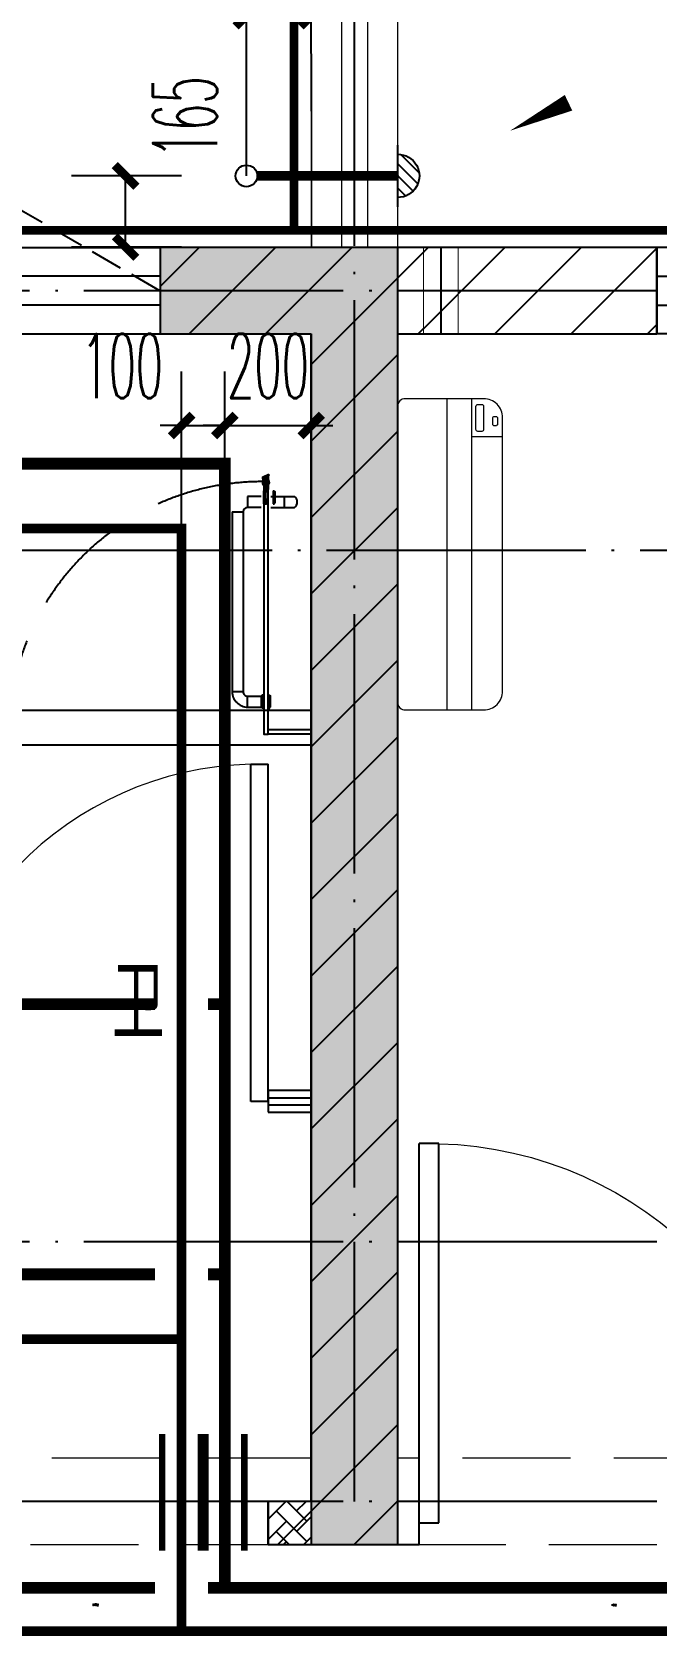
# Model space of a CAD drawing. Extents: x 27938 to 1507990, y 110129 to 923079.
# Drawn here: x 1220818 to 1222264, y 586813 to 590522 of the extents above; entities that cross this region are included whole.
import ezdxf

# ---------------------------------------------------------------- set-up
doc = ezdxf.new("R2010")
doc.units = 0
doc.header["$LTSCALE"] = 1000
doc.header["$MEASUREMENT"] = 0
doc.linetypes.add('DASH', pattern=[0.35, 0.25, -0.1])
doc.linetypes.add('DOTE', pattern=[2.42, 2, -0.2, 0.02, -0.2])
for name, color, linetype in [('----建筑底图', 8, 'Continuous'), ('COLUMN', 9, 'Continuous'), ('CURTWALL', 4, 'Continuous'), ('DIM_SYMB', 3, 'Continuous'), ('DIM_凝结', 150, 'Continuous'), ('DOTE', 1, 'Continuous'), ('IP-bath&kitchen-JOHNSON', 4, 'Continuous'), ('LVTRY', 6, 'Continuous'), ('P-bath&kitchen-JOHNSON', 4, 'Continuous'), ('PIPE-不分区热给水', 5, 'RJ'), ('PIPE-不分区给水', 3, 'J'), ('PIPE-凝结', 150, 'N'), ('PUB_HATCH', 8, 'Continuous'), ('PUB_TEXT', 4, 'Continuous'), ('VALVE_不分区给水', 7, 'Continuous'), ('VPIPE-凝结', 150, 'N'), ('WALL', 9, 'Continuous'), ('WINDOW', 4, 'Continuous'), ('WINDOW_TEXT', 7, 'Continuous'), ('保温', 6, 'Continuous'), ('机电标识类', 1, 'Continuous')]:
    doc.layers.add(name, color=color, linetype=linetype)
doc.layers.add('S-L主梁线', color=4, linetype='DASH', plot=False)
for name, color, linetype, lineweight in [('平面-排水沟', 86, 'Continuous', 15), ('平面-栏杆', 135, 'Continuous', 15), ('平面-看线', 45, 'Continuous', 15), ('平面-空调室内机', 176, 'Continuous', 9), ('平面-空调预留孔', 173, 'Continuous', 15), ('空调', 76, 'Continuous', 13)]:
    doc.layers.add(name, color=color, linetype=linetype, lineweight=lineweight)
doc.styles.add('_TCH_DIM_T3', font='SIMPLEX.shx', dxfattribs={"width": 0.494118, "bigfont": 'GBCBIG.shx'})
doc.styles.add('_TCH_WINDOW', font='SIMPLEX.shx', dxfattribs={"width": 0.7, "height": 3.5, "bigfont": 'GBCBIG.shx'})
doc.styles.get("Standard").update_dxf_attribs({"font": 'gbenor.shx', "bigfont": 'gbcbig.shx'})
doc.linetypes.add('J', pattern='A,3,-0.2,["J",Standard,S=0.25,R=0,X=-0.1,Y=-0.115],-0.2', length=3.4)
doc.linetypes.add('N', pattern='A,3,-0.2,["N",Standard,S=0.25,R=0,X=-0.1,Y=-0.115],-0.2', length=3.4)
doc.linetypes.add('RJ', pattern='A,3,-0.2,["RJ",Standard,S=0.25,R=0,X=-0.1,Y=-0.115],-0.35', length=3.55)
doc.dimstyles.new('_TWT_ARCH&&50', dxfattribs={"dimtxt": 148.75, "dimasz": 50, "dimexe": 125, "dimexo": 150, "dimgap": 63.125, "dimtad": 1, "dimdec": 0, "dimzin": 0, "dimdsep": 46, "dimtxsty": '_TCH_DIM_T3', "dimblk": 'ARCHTICK', "dimcen": 0.09, "dimclrt": 7, "dimazin": 2, "dimtfac": 1, "dimtdec": 0, "dimtix": 1, "dimtmove": 2, "dimatfit": 3, "dimfxl": 100, "dimtolj": 1, "dimtzin": 0, "dimarcsym": 0})
pattern_1 = [(45, (0, 89.76), (-88.3884, 88.3884), [])]

# ---------------------------------------------------------------- blocks, each defined once
blk = doc.blocks.new('GFDGFSDFGD')
at = {"layer": 'PUB_HATCH'}
blk.add_hatch(color=256, dxfattribs=at).paths.add_polyline_path([(440466.6, 373023.7), (440466.6, 372823.7), (440816.6, 372823.7), (440816.6, 370023.7), (441016.6, 370023.7), (441016.6, 373023.7)])
at = {"layer": 'COLUMN', "color": 6}
for p, q in [((440466.6, 373023.7), (440466.6, 372823.7)), ((441016.6, 373023.7), (440466.6, 373023.7)), ((441016.6, 370023.7), (441016.6, 373023.7)), ((440466.6, 372823.7), (440816.6, 372823.7)), ((440816.6, 372823.7), (440816.6, 370023.7)), ((440816.6, 370023.7), (441016.6, 370023.7))]:
    blk.add_line(p, q, dxfattribs=at)
blk = doc.blocks.new('GDFGDGRD')
at = {"layer": '保温', "linetype": 'ByBlock', "ltscale": 10}
h = blk.add_hatch(dxfattribs=at)
h.set_pattern_fill('AR-HBONE', color=251, scale=55)
h.set_pattern_definition([(45, (0, 0), (0, 47.4157523), [100.584, -33.528]), (135, (23.708, 23.708), (3e-15, 47.4157523), [100.584, -33.528])])
h.paths.add_polyline_path([(440716.6, 370023.7), (440716.6, 370123.7), (440816.6, 370123.7), (440816.6, 370023.7)])
blk = doc.blocks.new('A$C001338C2')
for p, q in [((845, 303.6), (55, 303.6)), ((109.1, 214.8), (109.1, 303.6)), ((0, 248.6), (0, 22)), ((900, 22), (900, 248.6)), ((22, 0), (878, 0))]:
    blk.add_line(p, q)
at = {"lineweight": 5}
for p, q in [((900, 214.8), (0, 214.8)), ((900, 143.2), (0, 143.2))]:
    blk.add_line(p, q, dxfattribs=at)
for points in [[(73.1, 275), (56.8, 275, -0.414214), (51.3, 280.5), (51.3, 283.4, -0.414214), (56.8, 288.9), (73.1, 288.9, -0.414214), (78.6, 283.4), (78.6, 280.5, -0.414214)], [(89.2, 226.4), (22.2, 226.4, -0.414214), (16.7, 231.9), (16.7, 243.1, -0.414214), (22.2, 248.6), (89.2, 248.6, -0.414214), (94.7, 243.1), (94.7, 231.9, -0.414214)]]:
    blk.add_lwpolyline(points, format="xyb", close=True)
for centre, radius, start, end in [((55, 248.6), 55, 90, 180), ((845, 248.6), 55, 360, 90), ((22, 22), 22, 180, 270), ((878, 22), 22, 270, 360)]:
    blk.add_arc(centre, radius, start, end)
blk = doc.blocks.new('rrrrrrrrrrrra')
at = {"color": 0}
for p, q in [((252.6, 483.7), (-87.4, 483.7)), ((-112.4, 458.7), (-112.4, 324.3)), ((277.6, 324.3), (277.6, 458.7)), ((-112.4, 324.3), (-63.7, -103.4)), ((277.6, 324.3), (227.5, -115.6)), ((-59.1, 271.1), (224.3, 271.1)), ((-20.6, 232.4), (-34.2, 153.6)), ((185.8, 232.4), (-20.6, 232.4)), ((185.8, 232.4), (199.4, 153.6)), ((191.3, 200.5), (-26.1, 200.5))]:
    blk.add_line(p, q, dxfattribs=at)
for centre, radius, start, end in [((-87.4, 458.7), 25, 90, 180), ((252.6, 458.7), 25, 0, 90), ((-59.1, 324.3), 53.3, 180, 270), ((224.3, 324.3), 53.3, 270, 0), ((-322.6, 209.8), 293.8, 333.5369, 351.4828), ((487.8, 209.8), 293.8, 188.5172, 206.4631), ((149, -3.2), 224.1, 158.5202, 180), ((16.2, -3.2), 224.1, 0, 21.4798), ((83.8, -63.6), 152.8, 195.0773, 340.1181)]:
    blk.add_arc(centre, radius, start, end, dxfattribs=at)
blk = doc.blocks.new('A$C1E0F638F')
at = {"color": 0}
for points in [[(499.7, 435.1), (499.7, 85.1), (0, 85.1), (0, 435.1)], [(269.9, 30), (229.9, 30), (229.9, 195), (269.9, 195)], [(119.9, 0), (179.9, 0), (179.9, 60), (119.9, 60)], [(146.9, 55), (152.9, 55), (152.9, 5), (146.9, 5)], [(379.9, 0), (319.9, 0), (319.9, 60), (379.9, 60)], [(352.9, 55), (346.9, 55), (346.9, 5), (352.9, 5)], [(229.9, 30), (269.9, 30), (269.9, 10), (229.9, 10)]]:
    blk.add_lwpolyline(points, close=True, dxfattribs=at)
blk.add_lwpolyline([(269.9, 60), (279.9, 60), (279.9, 0), (219.9, 0), (219.9, 60), (229.9, 60)], dxfattribs=at)
blk.add_circle((249.9, 236.3), 26, dxfattribs=at)
blk = doc.blocks.new('$lvtry$00000171')
at = {"color": 0}
for p, q in [((-74.2, 10.6), (-10.6, 74.2)), ((-69.8, -27.4), (27.4, 69.8)), ((-53, -53), (53, 53)), ((-27.4, -69.8), (69.8, 27.4)), ((10.6, -74.2), (74.2, -10.6))]:
    blk.add_line(p, q, dxfattribs=at)
blk.add_circle((0, 0), 75, dxfattribs=at)
blk.add_point((0, 0), dxfattribs=at)
blk = doc.blocks.new('135')
blk.add_hatch(color=0).paths.add_polyline_path([(4.8, 1.8), (3.6, -1), (-4.7, 2.5), (-3.5, 5.3)])
at = {"color": 0}
for p, q in [((0, 0), (0, 39.1)), ((-6.3, 2.6), (5.4, -2.3)), ((-5.7, 2.9), (-5.2, 2.7)), ((-5.6, 18.9), (-3.4, 19.4)), ((-3.4, 19.4), (-5.5, 19.4)), ((5.2, 10.9), (-5.3, 10.9)), ((5.2, 9.7), (-5.2, 9.7)), ((-5.2, 2.7), (-3.8, 5.9)), ((-5, 10.9), (-5, 30.5)), ((-3.8, 5.9), (5.4, 2.1)), ((5.6, 18.9), (3.4, 19.3)), ((3.4, 19.3), (5.6, 19.3)), ((4.1, -1.2), (5.4, 2.1)), ((5, 10.9), (5, 32.3)), ((4.1, -1.2), (5.7, -1.8))]:
    blk.add_line(p, q, dxfattribs=at)
for centre, radius, start, end in [((6.2, 15.8), 13.5, 151.0147, 204.8403), ((13.5, 4.2), 20.5, 163.0924, 182.0012), ((-6, 3.6), 1, 184.2275, 248.4661), ((8.6, 15.5), 14.6, 166.278, 198.0953), ((13.5, 4.2), 19.5, 163.7443, 182.5269), ((-5.5, 3.3), 0.5, 181.9385, 247.2597), ((-5.2, 22.1), 0.5, 335.7643, 151.0147), ((3.8, 18.1), 9.42, 155.7643, 171.9773), ((5.2, 22.3), 0.5, 29.8425, 204.574), ((-5.9, 17.2), 11.7, 10.475, 24.574), ((29.1, 6.7), 24, 172.9439, 199.2318), ((-6.3, 15.4), 12.4, 338.6449, 16.0476), ((-6, 15.8), 13.4, 334.9111, 29.8425), ((26.4, 6.3), 20.6, 169.1454, 199.9526), ((5.9, -1.2), 1.17, 247.4597, 19.9526), ((5.9, -1.4), 0.5, 247.4597, 19.2318)]:
    blk.add_arc(centre, radius, start, end, dxfattribs=at)
blk.add_open_spline([(-5, 30.5), (-4.1, 31.3), (-2.3, 33), (0.9, 29.2), (3.5, 31.1), (5, 32.3)], degree=3, knots=[0, 0, 0, 0, 3.066329, 6.218313, 11.124135, 11.124135, 11.124135, 11.124135], dxfattribs=at)
blk = doc.blocks.new('SDFAWERAWER')
at = {"layer": 'LVTRY', "color": 0}
for p, q in [((593987.8, -1242190.5), (593978.2, -1242214)), ((594017.1, -1242202.5), (593987.8, -1242190.5)), ((594015.8, -1242220.4), (594027.2, -1242192.7)), ((594022.6, -1242211.4), (594029.8, -1242193.8)), ((594025.4, -1242210.8), (594031.1, -1242196.8)), ((594027.2, -1242192.7), (594033, -1242195.1)), ((594029.8, -1242193.8), (594031.1, -1242196.8)), ((594032.2, -1242197.2), (594033, -1242195.1)), ((594033, -1242195.1), (594034, -1242197.4)), ((593941.2, -1242210.1), (593783.7, -1242594.8)), ((593964.6, -1242219.7), (593807.2, -1242604.4)), ((593941.2, -1242210.1), (593964.6, -1242219.7)), ((594007.5, -1242226), (593978.2, -1242214)), ((594015.8, -1242220.4), (594021.7, -1242222.8)), ((594025.7, -1242203.9), (594018.5, -1242221.5)), ((594018.5, -1242221.5), (594021.5, -1242220.3)), ((594025.4, -1242210.8), (594021.5, -1242220.3)), ((594022.6, -1242220.7), (594021.7, -1242222.8)), ((594021.7, -1242222.8), (594023.9, -1242221.9)), ((594024.2, -1242221.4), (594023.9, -1242221.9)), ((594033.8, -1242197.9), (594034, -1242197.4)), ((594047.3, -1242200.9), (594035.9, -1242228.7)), ((594035.9, -1242228.7), (594038.6, -1242229.7)), ((594037.3, -1242210.8), (594088, -1242231.6)), ((594038.6, -1242229.7), (594045.2, -1242213.6)), ((594038.6, -1242229.7), (594041.6, -1242228.5)), ((594041.6, -1242228.5), (594051.2, -1242205)), ((594049.9, -1242202), (594043.3, -1242218.2)), ((594047.3, -1242200.9), (594049.9, -1242202)), ((594049.9, -1242202), (594051.2, -1242205)), ((594057.1, -1242246.3), (594066.7, -1242222.8)), ((594027.7, -1242234.3), (594078.4, -1242255)), ((593783.7, -1242594.8), (593807.2, -1242604.4)), ((593803.2, -1242641.3), (593812.8, -1242617.9)), ((593803.2, -1242641.3), (593832.6, -1242653.3)), ((593812.8, -1242617.9), (593842.2, -1242629.9)), ((593842.2, -1242629.9), (593832.6, -1242653.3)), ((593845.2, -1242628.6), (593833.8, -1242656.3)), ((593847.8, -1242629.7), (593836.5, -1242657.4)), ((593845.2, -1242628.6), (593842.2, -1242629.9)), ((593847.8, -1242629.7), (593845.2, -1242628.6)), ((593847.1, -1242661.8), (593858.5, -1242634.1)), ((593849.8, -1242662.9), (593861.2, -1242635.2)), ((593852.1, -1242661.9), (593862.1, -1242637.4)), ((593858.5, -1242634.1), (593861.2, -1242635.2)), ((593861.2, -1242635.2), (593862.1, -1242637.4)), ((593833.8, -1242656.3), (593832.6, -1242653.3)), ((593836.5, -1242657.4), (593833.8, -1242656.3)), ((593847.1, -1242661.8), (593849.8, -1242662.9))]:
    blk.add_line(p, q, dxfattribs=at)
blk.add_lwpolyline([(593823.5, -1242717), (594045.8, -1242173.9), (594036.5, -1242170.2), (593814.2, -1242713.2)], close=True, dxfattribs=at)
blk.add_arc((594075.3, -1242240), 15.3, 281.7932, 33.7019, dxfattribs=at)
for centre, major_axis, start_param, end_param in [((593974.2, -1242223.6), (3.93, 9.6), 0, 1.570796), ((593816.8, -1242608.3), (13.5, 33.1), 1.570796, 3.141593), ((593816.8, -1242608.3), (3.93, 9.6), 1.570796, 3.141593)]:
    blk.add_ellipse(centre, major_axis=major_axis, ratio=1, start_param=start_param, end_param=end_param, dxfattribs=at)
at = {"layer": 'P-bath&kitchen-JOHNSON', "color": 0, "linetype": 'DASH'}
blk.add_arc((593809.8, -1242714), 586.2, 67.5369, 157.1325, dxfattribs=at)
at = {"layer": 'LVTRY', "color": 8, "xscale": -1, "rotation": 157.7329157530927}
blk.add_blockref('135', (594045.3, -1242161.9), dxfattribs=at)
blk = doc.blocks.new('A$C5DCB2F21')
at = {"layer": 'IP-bath&kitchen-JOHNSON', "color": 0}
for p, q in [((-68.3, -213.2), (-157.7, -275)), ((68.2, -213.2), (157.6, -275)), ((-0.1, -261.4), (-0.1, -424.7))]:
    blk.add_line(p, q, dxfattribs=at)
for centre, major_axis, ratio, start_param, end_param in [((0, -178.8), (-51, 0), 0.990052, -1.36297, 4.504563), ((0, -177.8), (-26.8, 0), 0.994812, -1.167677, 4.309269)]:
    blk.add_ellipse(centre, major_axis=major_axis, ratio=ratio, start_param=start_param, end_param=end_param, dxfattribs=at)
at = {"layer": 'LVTRY', "color": 0}
for p, q in [((73.6, 0), (-73.6, 0)), ((-10.5, -173.5), (-10.5, -49.3)), ((10.6, -173.5), (10.6, -49.3))]:
    blk.add_line(p, q, dxfattribs=at)
blk.add_lwpolyline([(73.6, 0), (73.6, -15.8), (-73.6, -15.8), (-73.6, 0)], dxfattribs=at)
for points in [[(-26.3, -30.7, -0.364142), (-37.8, -15.8, -0.020495)], [(-10.5, -49.4, 0.214893), (-26.3, -30.7, 7.649644)], [(10.6, -49.3, -0.21439), (26.3, -30.7, -7.649644)], [(26.3, -30.7, 0.364142), (37.8, -15.8, 0.020495)]]:
    blk.add_lwpolyline(points, format="xyb", dxfattribs=at)
blk.add_arc((0, -173.5), 10.5, 180, 0, dxfattribs=at)
for centre, major_axis, ratio, start_param, end_param in [((0, -181.3), (53.6, 0), 0.987577, 1.76809, 7.656688), ((-12.4, -164.7), (0, 1.43), 0.85, -1.570796, 4.712389), ((12.5, -164.7), (0, 1.43), 0.85, 4.712389, 10.995574), ((-12.4, -189.2), (0, 1.43), 0.85, 4.712389, 10.995574), ((12.5, -189.2), (0, 1.43), 0.85, 4.712389, 10.995574)]:
    blk.add_ellipse(centre, major_axis=major_axis, ratio=ratio, start_param=start_param, end_param=end_param, dxfattribs=at)
blk = doc.blocks.new('$TCHSYS$DOOR2D')
for p, q in [((0.45, 0.975), (0.5, 0.975)), ((0.45, 0), (0.45, 0.975)), ((0.5, 0), (0.5, 0.975)), ((0.5, 0), (0.45, 0))]:
    blk.add_line(p, q)
at = {"lineweight": 13}
blk.add_arc((0.475, 0), 0.975, 91.4693, 180, dxfattribs=at)
blk = doc.blocks.new('DSGDFGF')
at = {"layer": 'CURTWALL', "color": 0}
for p, q in [((676992.3, 342105.3), (676292.3, 342105.3)), ((676292.3, 342105.3), (676292.3, 342055.3)), ((676992.3, 342055.3), (676992.3, 342105.3)), ((677892.3, 342105.3), (677792.3, 342105.3)), ((677792.3, 342105.3), (677792.3, 342055.3)), ((677892.3, 342055.3), (677892.3, 342105.3)), ((676292.3, 342088.7), (676992.3, 342088.7)), ((676292.3, 342072), (676992.3, 342072)), ((676292.3, 342055.3), (676992.3, 342055.3)), ((677792.3, 342088.7), (677892.3, 342088.7)), ((677792.3, 342072), (677892.3, 342072)), ((677792.3, 342055.3), (677892.3, 342055.3))]:
    blk.add_line(p, q, dxfattribs=at)
at = {"layer": 'IP-bath&kitchen-JOHNSON', "color": 0}
for p, q in [((676542.3, 342985), (677892.3, 342985)), ((676542.3, 342950), (677192.3, 342950)), ((677192.3, 342940), (677192.3, 342950)), ((676542.3, 342940), (677192.3, 342940)), ((677892.3, 342940), (677792.3, 342940)), ((677792.3, 342930), (677792.3, 342940)), ((677892.3, 342930), (677792.3, 342930)), ((676542.3, 342905), (677892.3, 342905))]:
    blk.add_line(p, q, dxfattribs=at)
for points in [[(676542.3, 343855.3), (676542.3, 342905), (676292.3, 342905)], [(676492.3, 343855.3), (676492.3, 343005), (676292.3, 343005)]]:
    blk.add_lwpolyline(points, dxfattribs=at)
at = {"layer": 'LVTRY', "color": 0}
blk.add_lwpolyline([(676892.3, 341155.3), (676292.3, 341155.3), (676292.3, 342055.3), (676892.3, 342055.3)], close=True, dxfattribs=at)
at = {"layer": 'CURTWALL', "color": 0, "xscale": 800, "yscale": 800, "zscale": 50, "rotation": 5.54452612062199e-09}
blk.add_blockref('$TCHSYS$DOOR2D', (677392.3, 342080.3), dxfattribs=at)
at = {"layer": 'IP-bath&kitchen-JOHNSON', "color": 8}
for name, p, rotation in [('A$C5DCB2F21', (676542.3, 343480.3), 90.00848852444699), ('SDFAWERAWER', (-342526.2, 1268090.5), 22.25976934310714)]:
    blk.add_blockref(name, p, dxfattribs=dict(at, rotation=rotation))
at = {"layer": 'LVTRY', "color": 8, "xscale": -0.6666666667107826, "yscale": 0.6666666667107826}
for p in [(676672.3, 343725.3), (676422.3, 342775.3)]:
    blk.add_blockref('$lvtry$00000171', p, dxfattribs=at)
at = {"layer": 'LVTRY', "color": 8, "extrusion": (0, 0, -1), "xscale": -1, "zscale": -1, "rotation": 270}
blk.add_blockref('rrrrrrrrrrrra', (-676776.1, 342422.6), dxfattribs=at)
at = {"layer": 'LVTRY', "color": 8, "xscale": -1, "rotation": 270}
blk.add_blockref('A$C1E0F638F', (676357.2, 341355.6), dxfattribs=at)
blk = doc.blocks.new('dongkong')
blk.add_wipeout([(-603756, 210771), (-603756, 210570.8), (-603836, 210570.8), (-603836, 210771)])
at = {"layer": '机电标识类', "color": 250, "linetype": 'DASH', "ltscale": 400}
for p, q in [((-603796, 210771), (-603796, 210570.8)), ((-603896, 210670.7), (-603696, 210670.7))]:
    blk.add_line(p, q, dxfattribs=at)
at = {"layer": '空调', "color": 6, "linetype": 'DASH', "const_width": 2}
blk.add_lwpolyline([(-603756, 210771), (-603756, 210570.8), (-603836, 210570.8), (-603836, 210771)], close=True, dxfattribs=at)
blk = doc.blocks.new('A$C7A951E79')
at = {"layer": 'LVTRY'}
for p, q in [((-7.1, 49.5), (-49.5, 7.1)), ((0, -71.2), (0, 71.5)), ((0, 28.3), (-46.5, -18.3)), ((0, 0), (-35.4, -35.4)), ((0, -28.3), (-18.3, -46.5))]:
    blk.add_line(p, q, dxfattribs=at)
blk.add_arc((0, 0.2), 49.9, 89.9757, 269.9757, dxfattribs=at)
blk.add_point((0, 0), dxfattribs=at)
blk = doc.blocks.new('A$C42425DA4')
at = {"xscale": -1}
blk.add_blockref('A$C7A951E79', (15800.5, -0.1), dxfattribs=at)
blk = doc.blocks.new('$WINLIB2D$00000001')
at = {"color": 0}
for points in [[(-0.5, 0.5), (-0.5, -0.5)], [(-0.5, 0.5), (0.5, 0.5)], [(0.5, -0.5), (0.5, 0.5)], [(0.5, 0.1667), (-0.5, 0.1667)], [(0.5, -0.1667), (-0.5, -0.1667)], [(-0.5, -0.5), (0.5, -0.5)]]:
    blk.add_lwpolyline(points, dxfattribs=at)
blk = doc.blocks.new('$DorLib2D$00000001')
for p, q in [((0.45, 0.975), (0.5, 0.975)), ((0.45, 0), (0.45, 0.975)), ((0.5, 0), (0.5, 0.975)), ((0.5, 0), (0.45, 0))]:
    blk.add_line(p, q)
at = {"lineweight": 13}
blk.add_arc((0.475, 0), 0.975, 91.4693, 180, dxfattribs=at)
blk = doc.blocks.new('A$C149A4CC3')
at = {"layer": 'PUB_HATCH'}
h = blk.add_hatch(dxfattribs=at)
h.set_pattern_fill('普通砖', color=256, scale=50, style=0)
h.set_pattern_definition(pattern_1)
h.paths.add_polyline_path([(-4700, -16510.1), (-5150, -16510.1), (-5150, -16710.1), (-4800, -16710.1), (-4700, -16643.4)])
h = blk.add_hatch(dxfattribs=at)
h.set_pattern_fill('普通砖', color=256, scale=50, style=0)
h.set_pattern_definition(pattern_1)
h.paths.add_polyline_path([(-4800, -19410.1), (-4900, -19410.1), (-4900, -19510.1), (-4700, -19510.1), (-4700, -19443.4)])
h = blk.add_hatch(dxfattribs=at)
h.set_pattern_fill('普通砖', color=256, scale=50, style=0)
h.set_pattern_definition(pattern_1)
h.paths.add_polyline_path([(-4700, -19510.1), (-4550, -19510.1), (-4550, -19410.1), (-4600, -19410.1), (-4700, -19443.4)])
at = {"color": 8, "linetype": 'DASH', "ltscale": 0.8, "const_width": 20}
for points in [[(0, -16470.1), (-1660, -16470.1), (-1660, -15470.1), (-4840, -15470.1), (-4840, -16470.1), (-6360, -16470.1), (-6360, -15470.1), (-8060, -15470.1), (-8060, -14670.1), (-10160, -14670.1), (-10160, -13020.1), (-14840, -13020.1), (-14840, -14670.1), (-16940, -14670.1), (-16940, -15470.1), (-18640, -15470.1), (-18640, -16470.1), (-20160, -16470.1), (-20160, -15470.1), (-23340, -15470.1)], [(-1660, -16470.1), (-4840, -16470.1)]]:
    blk.add_lwpolyline(points, dxfattribs=at)
at = {"layer": 'DOTE', "color": 169, "linetype": 'DOTE', "ltscale": 0.3}
for p, q in [((-4700, -19410.1), (-4700, -11458)), ((25039.9, -16610.1), (-25818.8, -16610.1)), ((-25818.8, -17209.8), (25039.9, -17209.8)), ((25039.9, -18810.1), (-25818.8, -18810.1)), ((25039.9, -19410.1), (-25818.8, -19410.1))]:
    blk.add_line(p, q, dxfattribs=at)
at = {"layer": 'VPIPE-凝结', "color": 8, "ltscale": 0.1}
blk.add_line((-4910, -16344.5), (-4599.8, -16344.5), dxfattribs=at)
at = {"layer": 'WALL', "color": 8}
for p, q in [((-4700, -16510.1), (-5150, -16510.1)), ((-5150, -16510.1), (-5150, -16710.1)), ((-4000, -16710.1), (-4000, -16510.1)), ((-5150, -16710.1), (-4800, -16710.1)), ((-4800, -19410.1), (-4800, -16710.1)), ((-4800, -19410.1), (-4900, -19410.1)), ((-4900, -19410.1), (-4900, -19510.1)), ((-4550, -19410.1), (-4600, -19410.1)), ((-4550, -19510.1), (-4550, -19410.1)), ((-4900, -19510.1), (-4700, -19510.1)), ((-4700, -19510.1), (-4550, -19510.1))]:
    blk.add_line(p, q, dxfattribs=at)
at = {"layer": 'WINDOW', "color": 8}
blk.add_line((-4900, -19410.1, 800), (-5700, -19410.1, 800), dxfattribs=at)
at = {"layer": 'WINDOW', "color": 8, "linetype": 'DASH'}
blk.add_line((-4900, -19510.1), (-4900, -19410.1), dxfattribs=at)
at = {"layer": 'WINDOW', "color": 8, "linetype": 'DASH', "ltscale": 0.3}
blk.add_lwpolyline([(-5150.1, -16610.1), (-5539.8, -16385.2, 0.131605), (-5600.1, -16610.1)], format="xyb", dxfattribs=at)
at = {"layer": '平面-排水沟', "color": 8}
blk.add_lwpolyline([(-4053.8, -16103.3, 0, 0, 0), (-4339.9, -16240.1, 0, 40, 0), (-4204.6, -16175.4, 0, 0, 0)], format="xyseb", dxfattribs=at)
at = {"layer": '平面-栏杆', "color": 8}
for points in [[(-4730, -15810.1), (-4729.7, -16510.1)], [(-4670, -15810.1), (-4669.7, -16510.1)]]:
    blk.add_lwpolyline(points, dxfattribs=at)
at = {"layer": '平面-看线', "color": 8}
blk.add_lwpolyline([(-4800, -15810.1), (-4799.7, -16510.1)], dxfattribs=at)
at = {"color": 8}
for name, p in [('GFDGFSDFGD', (-445616.6, -389533.8)), ('GDFGDGRD', (-445616.6, -389533.8)), ('A$C42425DA4', (-20400.2, -16344.5)), ('DSGDFGF', (-682692.3, -360565.4))]:
    blk.add_blockref(name, p, dxfattribs=at)
at = {"layer": 'WINDOW', "color": 8}
ref = blk.add_blockref('$WINLIB2D$00000001', (-5600, -16610.1), dxfattribs=dict(at, xscale=-900, yscale=200, zscale=-900, rotation=179.9999999981768))
ref.add_attrib('A', 'C0914', (-5648.4, -16374.7), dxfattribs={"layer": 'WINDOW_TEXT', "color": 8, "ltscale": 0.5, "height": 4.25, "rotation": 360, "style": '_TCH_WINDOW', "width": 0.494118})
ref = blk.add_blockref('$WINLIB2D$00000001', (-3250, -16610.1), dxfattribs=dict(at, xscale=1500, yscale=200, zscale=1500, rotation=180.0000000030314))
ref.add_attrib('A', 'C1514b', (-3255.2, -16374.7), dxfattribs={"layer": 'WINDOW_TEXT', "color": 8, "ltscale": 0.5, "height": 4.25, "rotation": 0, "style": '_TCH_WINDOW', "width": 0.494118})
ref = blk.add_blockref('$DorLib2D$00000001', (-4100, -19460.1), dxfattribs=dict(at, xscale=900, yscale=-900, zscale=900, rotation=179.9999999967761))
ref.add_attrib('A', 'M0922', (-4104.9, -19651.9), dxfattribs={"layer": 'WINDOW_TEXT', "color": 8, "ltscale": 0.5, "height": 4.25, "rotation": 360, "style": '_TCH_WINDOW', "width": 0.494118})
at = {"layer": '平面-空调预留孔', "color": 8, "xscale": 0.800000000046565, "yscale": 0.800000000046565, "zscale": 0.8000000000465648, "rotation": 270.0000002334301}
blk.add_blockref('A$C001338C2', (-4600, -16859.8), dxfattribs=at)
at = {"layer": 'PUB_TEXT', "color": 8}
blk.add_text('卫', height=168.8, dxfattribs=at).set_placement((-5260.9, -18341.3))
at = {"layer": 'WINDOW_TEXT', "color": 8, "style": '_TCH_WINDOW', "width": 0.494118}
blk.add_text('DK0822', height=4.25, rotation=0, dxfattribs=at).set_placement((-5305.8, -19651.4))
at = {"layer": '平面-空调室内机', "color": 8, "ltscale": 0.3, "xscale": -1}
blk.add_blockref('dongkong', (-608296.2, -227280.8), dxfattribs=at)
at = {"layer": 'PUB_HATCH'}
h = blk.add_hatch(dxfattribs=at)
h.set_pattern_fill('普通砖', color=256, scale=50, style=0)
h.set_pattern_definition(pattern_1)
h.paths.add_polyline_path([(-4600, -16710.1), (-4000, -16710.1), (-4000, -16510.1), (-4700, -16510.1), (-4700, -16643.4)])
h = blk.add_hatch(dxfattribs=at)
h.set_pattern_fill('普通砖', color=256, scale=50, style=0)
h.set_pattern_definition(pattern_1)
h.paths.add_polyline_path([(-4700, -19443.4), (-4600, -19410.1), (-4600, -16710.1), (-4700, -16643.4), (-4800, -16710.1), (-4800, -19410.1)])
at = {"layer": 'WALL', "color": 8}
for p, q in [((-4000, -16510.1), (-4700, -16510.1)), ((-4600, -16710.1), (-4000, -16710.1)), ((-4600, -19410.1), (-4600, -16710.1))]:
    blk.add_line(p, q, dxfattribs=at)
at = {"layer": '平面-看线', "color": 8}
blk.add_line((-4599.7, -16510.1), (-4600, -15810.1), dxfattribs=at)
blk = doc.blocks.new('A$C63B2058D')
at = {"layer": 'S-L主梁线', "color": 0, "linetype": 'ByBlock', "lineweight": 18}
for p, q in [((8850, 5100), (8850, 4300)), ((8500, 4300), (7599.9, 4300))]:
    blk.add_line(p, q, dxfattribs=at)
at = {"layer": 'S-L主梁线', "color": 0, "linetype": 'DASH', "lineweight": 18}
for p, q in [((9050, 4300), (9050, 5100)), ((7599.9, 4100), (8500, 4100)), ((8850, 1500), (7250, 1500)), ((10150, 1500), (9050, 1500)), ((7150, 1300), (8850, 1300)), ((9050, 1300), (10050, 1300))]:
    blk.add_line(p, q, dxfattribs=at)
blk = doc.blocks.new('$VALVE$00000533')
at = {"ltscale": 0.5, "const_width": 25}
for points in [[(-225, 75), (225, 75)], [(-225, -75), (225, -75)]]:
    blk.add_lwpolyline(points, dxfattribs=at)
blk = doc.blocks.new('_ArchTick')
at = {"color": 0, "linetype": 'ByBlock', "const_width": 0.4}
blk.add_lwpolyline([(-0.5, -0.5), (0.5, 0.5)], dxfattribs=at)
blk = doc.blocks.new('*D468')
at = {"layer": 'Defpoints', "color": 0}
for p in [(1221463.7, 590560.2), (1221313.6, 590189.5), (1221463.8, 590189.6)]:
    blk.add_point(p, dxfattribs=at)
at = {"layer": 'DIM_SYMB', "color": 0, "lineweight": -2}
for p, q in [((1221313.5, 590339.5), (1221313.4, 590685.1)), ((1221463.8, 590339.6), (1221463.6, 590685.2)), ((1221313.4, 590560.1), (1221463.7, 590560.2))]:
    blk.add_line(p, q, dxfattribs=at)
at = {"layer": 'DIM_SYMB', "color": 0, "lineweight": -2, "xscale": 50, "yscale": 50, "zscale": 50}
for p, rotation in [((1221313.4, 590560.1), 180.0243179455382), ((1221463.7, 590560.2), 0.02431794553816522)]:
    blk.add_blockref('_ArchTick', p, dxfattribs=dict(at, rotation=rotation))
at = {"layer": 'DIM_SYMB', "color": 7, "insert": (1221175.9, 590697.5), "char_height": 148.75, "attachment_point": 5, "rotation": 0.0243, "style": '_TCH_DIM_T3'}
blk.add_mtext('\\A1;150', dxfattribs=at)
blk = doc.blocks.new('*D469')
at = {"layer": 'Defpoints', "color": 0}
for p in [(1221033.9, 590189.5), (1221313.6, 590189.5), (1221313.6, 590025)]:
    blk.add_point(p, dxfattribs=at)
at = {"layer": 'DIM_SYMB', "color": 0, "lineweight": -2}
for p, q in [((1221163.6, 590189.5), (1220908.9, 590189.5)), ((1221033.9, 590025), (1221033.9, 590189.5)), ((1221163.6, 590025), (1220908.9, 590025))]:
    blk.add_line(p, q, dxfattribs=at)
at = {"layer": 'DIM_SYMB', "color": 0, "lineweight": -2, "xscale": 50, "yscale": 50, "zscale": 50}
for p, rotation in [((1221033.9, 590189.5), 90), ((1221033.9, 590025), 270)]:
    blk.add_blockref('_ArchTick', p, dxfattribs=dict(at, rotation=rotation))
at = {"layer": 'DIM_SYMB', "color": 7, "insert": (1221171.4, 590325.3), "char_height": 148.75, "attachment_point": 5, "rotation": 90, "style": '_TCH_DIM_T3'}
blk.add_mtext('\\A1;165', dxfattribs=at)
blk = doc.blocks.new('*D509')
at = {"layer": 'Defpoints', "color": 0}
for p in [(1221263.6, 589612.2), (1221163.6, 589231.7), (1221263.6, 589231.7)]:
    blk.add_point(p, dxfattribs=at)
at = {"layer": 'DIM_SYMB', "color": 0, "lineweight": -2}
for p, q in [((1221163.6, 589381.7), (1221163.6, 589737.2)), ((1221263.6, 589381.7), (1221263.6, 589737.2)), ((1221163.6, 589612.2), (1221113.6, 589612.2)), ((1221163.6, 589612.2), (1221263.6, 589612.2)), ((1221263.6, 589612.2), (1221313.6, 589612.2))]:
    blk.add_line(p, q, dxfattribs=at)
at = {"layer": 'DIM_SYMB', "color": 0, "lineweight": -2, "xscale": 50, "yscale": 50, "zscale": 50}
blk.add_blockref('_ArchTick', (1221163.6, 589612.2), dxfattribs=at)
at = {"layer": 'DIM_SYMB', "color": 0, "lineweight": -2, "xscale": 50, "yscale": 50, "zscale": 50, "rotation": 180}
blk.add_blockref('_ArchTick', (1221263.6, 589612.2), dxfattribs=at)
at = {"layer": 'DIM_SYMB', "color": 7, "insert": (1221026.1, 589749.7), "char_height": 148.75, "attachment_point": 5, "style": '_TCH_DIM_T3'}
blk.add_mtext('\\A1;100', dxfattribs=at)
blk = doc.blocks.new('*D510')
at = {"layer": 'Defpoints', "color": 0}
for p in [(1221463.6, 589612.2), (1221263.6, 589231.7), (1221463.6, 589231.7)]:
    blk.add_point(p, dxfattribs=at)
at = {"layer": 'DIM_SYMB', "color": 0, "lineweight": -2}
for p, q in [((1221263.6, 589381.7), (1221263.6, 589737.2)), ((1221463.6, 589381.7), (1221463.6, 589737.2)), ((1221263.6, 589612.2), (1221213.6, 589612.2)), ((1221263.6, 589612.2), (1221463.6, 589612.2)), ((1221463.6, 589612.2), (1221513.6, 589612.2))]:
    blk.add_line(p, q, dxfattribs=at)
at = {"layer": 'DIM_SYMB', "color": 0, "lineweight": -2, "xscale": 50, "yscale": 50, "zscale": 50}
blk.add_blockref('_ArchTick', (1221263.6, 589612.2), dxfattribs=at)
at = {"layer": 'DIM_SYMB', "color": 0, "lineweight": -2, "xscale": 50, "yscale": 50, "zscale": 50, "rotation": 180}
blk.add_blockref('_ArchTick', (1221463.6, 589612.2), dxfattribs=at)
at = {"layer": 'DIM_SYMB', "color": 7, "insert": (1221363.6, 589749.7), "char_height": 148.75, "attachment_point": 5, "style": '_TCH_DIM_T3'}
blk.add_mtext('\\A1;200', dxfattribs=at)

msp = doc.modelspace()

# ---------------------------------------------------------------- block references
at = {"layer": '----建筑底图'}
msp.add_blockref('A$C149A4CC3', (1226263.6, 606534.1), dxfattribs=at)

# ---------------------------------------------------------------- next in the draw order: hatches: boundary and pattern name
at = {"layer": 'PIPE-不分区热给水'}
for points in [[(1221163.6, 589374.2), (1221163.6, 589385.4), (1221174.8, 589385.4)], [(1221163.6, 589374.2), (1221174.8, 589374.2), (1221174.8, 589385.4)]]:
    msp.add_hatch(color=256, dxfattribs=at).paths.add_polyline_path(points)
at = {"layer": 'PIPE-不分区给水'}
for points in [[(1221263.6, 589524.2), (1221263.6, 589537.9), (1221277.3, 589537.9)], [(1221263.6, 589524.2), (1221277.3, 589524.2), (1221277.3, 589537.9)]]:
    msp.add_hatch(color=256, dxfattribs=at).paths.add_polyline_path(points)

# ---------------------------------------------------------------- next in the draw order: linework, layer by layer
at = {"layer": 'DIM_凝结'}
msp.add_line((1221313.6, 590189.5), (1221313.6, 591544.5), dxfattribs=at)
at = {"layer": 'PIPE-不分区热给水', "ltscale": 0.25, "const_width": 22.5}
for points in [[(1220113.7, 589374.2), (1221163.6, 589374.2)], [(1221163.6, 589374.2), (1221163.6, 587499)], [(1219863.7, 587499), (1221163.6, 587499)], [(1221163.6, 587499), (1221163.6, 586824)]]:
    msp.add_lwpolyline(points, dxfattribs=at)
at = {"layer": 'PIPE-不分区热给水', "ltscale": 0.35, "const_width": 22.5}
for points in [[(1221163.6, 586824), (1217263.6, 586824)], [(1224863.6, 586824), (1221163.6, 586824)]]:
    msp.add_lwpolyline(points, dxfattribs=at)
at = {"layer": 'PIPE-不分区给水', "ltscale": 0.25, "const_width": 27.5}
for points in [[(1220113.7, 589524.2), (1221263.6, 589524.2)], [(1221263.6, 588273.8), (1221263.6, 589524.2)], [(1219863.6, 588273.8), (1221102.3, 588273.8)], [(1221224.8, 588273.8), (1221263.6, 588273.8)], [(1221263.6, 587649), (1221263.6, 588273.8)], [(1219863.7, 587649), (1221102.3, 587649)], [(1221224.8, 587649), (1221263.6, 587649)], [(1221263.6, 586924), (1221263.6, 587649)], [(1221102.3, 586924), (1217163.6, 586924)], [(1221263.6, 586924), (1221224.8, 586924)], [(1224763.6, 586924), (1221263.6, 586924)]]:
    msp.add_lwpolyline(points, dxfattribs=at)
at = {"layer": 'PIPE-凝结', "ltscale": 0.25, "const_width": 22.5}
msp.add_lwpolyline([(1221338.6, 590189.5), (1221663.8, 590189.5)], dxfattribs=at)
at = {"layer": 'VPIPE-凝结'}
msp.add_circle((1221313.6, 590189.5), 25, dxfattribs=at)

# ---------------------------------------------------------------- next in the draw order: block references
at = {"layer": 'S-L主梁线', "color": 225, "linetype": 'ByBlock', "lineweight": 18}
msp.add_blockref('A$C63B2058D', (1212613.6, 585724), dxfattribs=at)
at = {"layer": 'VALVE_不分区给水', "xscale": 0.6, "yscale": -0.6, "zscale": 0.6, "rotation": 269.9999999927761}
for p in [(1221163.6, 587144.9, 2000), (1221263.6, 587144.9, 2000)]:
    msp.add_blockref('$VALVE$00000533', p, dxfattribs=at)

# ---------------------------------------------------------------- next in the draw order: dimensions: what is measured, and where the dimension line sits
at = {"layer": 'DIM_SYMB'}
for base, p1, p2, angle, picture, middle in [((1221463.7, 590560.2), (1221313.6, 590189.5), (1221463.8, 590189.6), 0.0243, '*D468', (1221175.9, 590697.5)), ((1221033.9014, 590189.5161), (1221313.6067, 590024.9757), (1221313.6067, 590189.5161), 90, '*D469', (1221171.4014, 590325.2661)), ((1221263.6, 589612.2), (1221163.6, 589231.7), (1221263.6, 589231.7), 360, '*D509', (1221026.1, 589749.7))]:
    dim = msp.add_linear_dim(base=base, p1=p1, p2=p2, angle=angle, dimstyle='_TWT_ARCH&&50', dxfattribs=at)
    dim.commit()
    dim.dimension.update_dxf_attribs({"geometry": picture, "text_midpoint": middle, "dimtype": 129})
dim = msp.add_aligned_dim(p1=(1221263.6, 589231.7), p2=(1221463.6, 589231.7), distance=380.5, dimstyle='_TWT_ARCH&&50', dxfattribs=at)
dim.commit()
dim.dimension.update_dxf_attribs({"geometry": '*D510', "text_midpoint": (1221363.6, 589749.7)})

doc.saveas('drawing.dxf')
